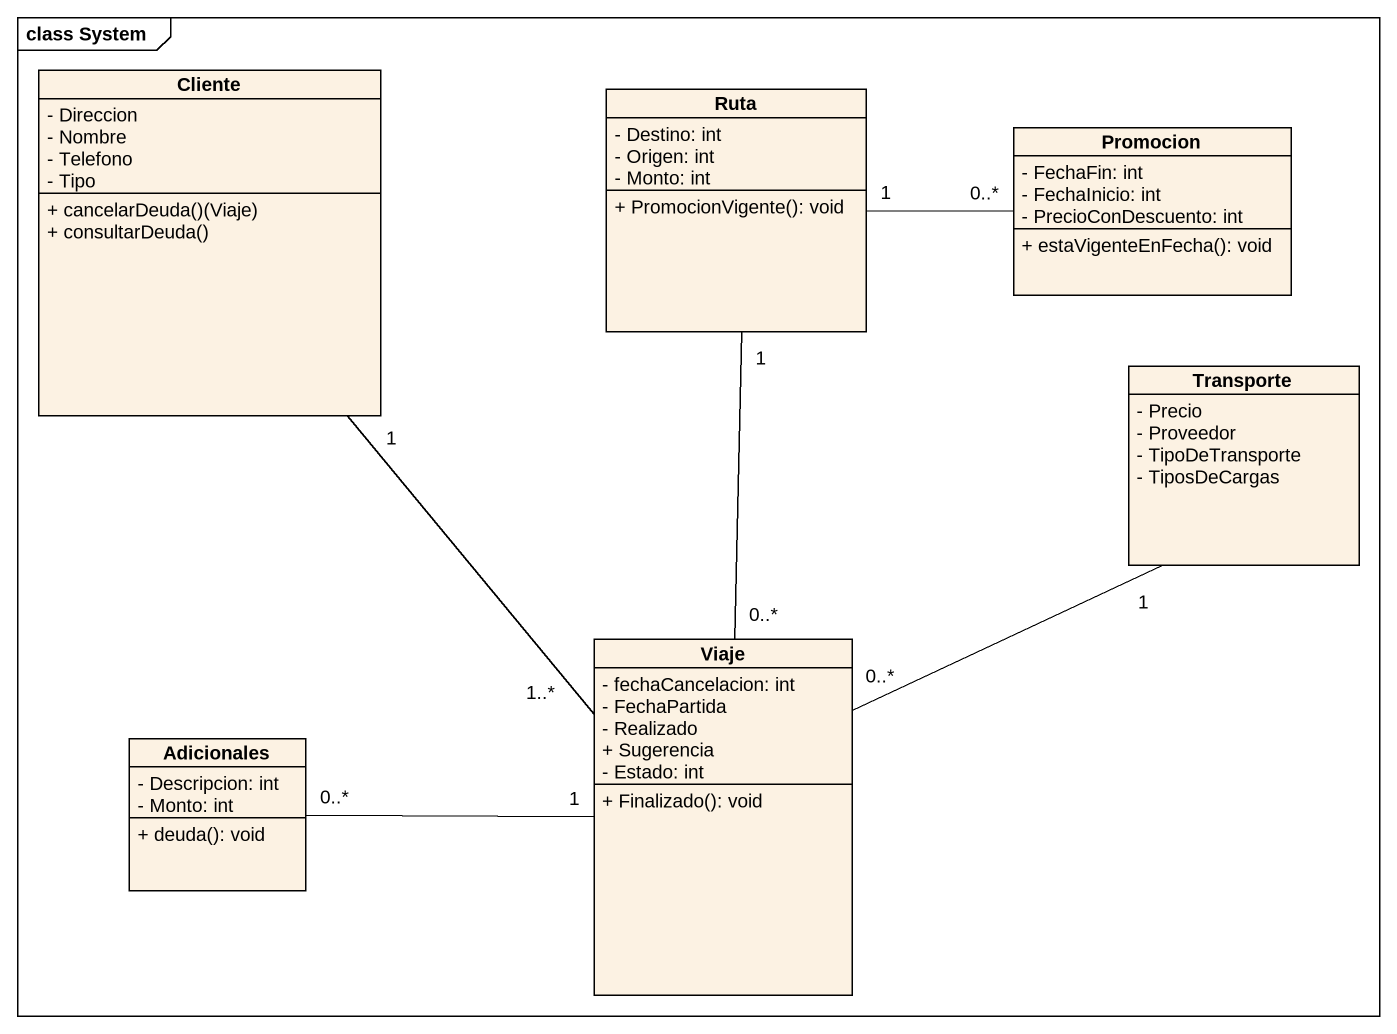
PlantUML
@startuml
mainframe class System
hide circle
hide empty members
skinparam classAttributeIconSize 0
class Cliente {
  - Direccion
  - Nombre
  - Telefono
  - Tipo
  + cancelarDeuda()(Viaje)
  + consultarDeuda()
}
class Ruta {
  - Destino: int
  - Origen: int
  - Monto: int
  + PromocionVigente(): void
}
class Promocion {
  - FechaFin: int
  - FechaInicio: int
  - PrecioConDescuento: int
  + estaVigenteEnFecha(): void
}
class Transporte {
  - Precio
  - Proveedor
  - TipoDeTransporte
  - TiposDeCargas
}
class Viaje {
  - fechaCancelacion: int
  - FechaPartida
  - Realizado
  + Sugerencia
  - Estado: int
  + Finalizado(): void
}
class Adicionales {
  - Descripcion: int
  - Monto: int
  + deuda(): void
}
Ruta "1" -right- "0..*" Promocion
Viaje "1..*" -up- "1" Cliente
Viaje "0..*" -up- "1" Ruta
Viaje "0..*" -up- "1" Transporte
Adicionales "0..*" -right- "1" Viaje
@enduml
